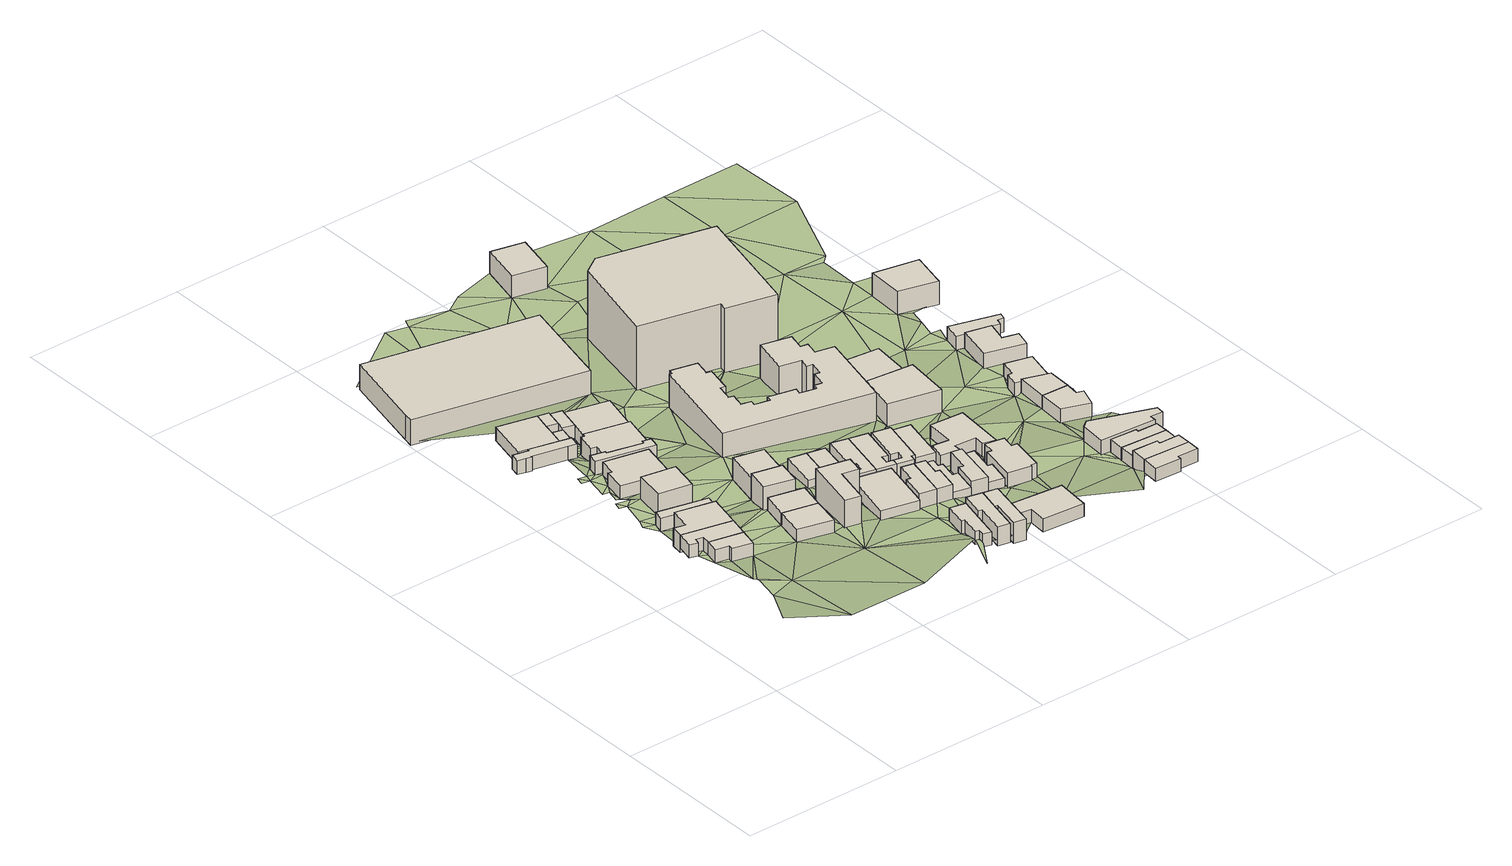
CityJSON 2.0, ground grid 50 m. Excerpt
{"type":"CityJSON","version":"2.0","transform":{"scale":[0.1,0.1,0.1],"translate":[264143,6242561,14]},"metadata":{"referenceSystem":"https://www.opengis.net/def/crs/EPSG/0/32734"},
"CityObjects":{
"building1":{"type":"Building","attributes":{"address":"Victoria Walk Woodstock 7915 Cape Town","building":"house","building:levels":"1","footprint":{"type":"Polygon"},"plus_code":"C7XCX4XQ+X6V","ground_height":21.72,"building_height":4.1,"roof_height":25.82},"geometry":[{"type":"Solid","lod":"1","boundaries":[[[[0,1,2,3]],[[1,4,5,2]],[[4,6,7,5]],[[6,8,9,7]],[[8,10,11,9]],[[10,0,3,11]],[[3,2,5,7,9,11]],[[10,8,6,4,1,0]]]]}]},
"building2":{"type":"Building","attributes":{"address":"14 Victoria Walk Woodstock 7915 Cape Town","building":"house","building:levels":"1","footprint":{"type":"Polygon"},"plus_code":"C7XFX9X8+X9X","ground_height":21.72,"building_height":4.1,"roof_height":25.82},"geometry":[{"type":"Solid","lod":"1","boundaries":[[[[12,13,14,15]],[[13,16,17,14]],[[16,18,19,17]],[[18,20,21,19]],[[20,22,23,21]],[[22,0,3,23]],[[0,10,11,3]],[[10,12,15,11]],[[15,14,17,19,21,23,3,11]],[[10,0,22,20,18,16,13,12]]]]}]},
"building3":{"type":"Building","attributes":{"address":"12 Victoria Walk Woodstock 7915 Cape Town","building":"house","building:levels":"1","footprint":{"type":"Polygon"},"plus_code":"C7XGXHXM+XMR","ground_height":21.72,"building_height":4.1,"roof_height":25.82},"geometry":[{"type":"Solid","lod":"1","boundaries":[[[[24,25,26,15]],[[25,27,28,26]],[[27,29,30,28]],[[29,31,32,30]],[[31,33,14,32]],[[33,24,15,14]],[[15,26,28,30,32,14]],[[33,31,29,27,25,24]]]]}]},
"building4":{"type":"Building","attributes":{"building":"garage","building:levels":"1","footprint":{"type":"Polygon"},"plus_code":"C7XGXJXX+XQV","ground_height":20.21,"building_height":4.1,"roof_height":24.31},"geometry":[{"type":"Solid","lod":"1","boundaries":[[[[34,35,36,37]],[[35,38,39,36]],[[38,40,41,39]],[[40,34,37,41]],[[37,36,39,41]],[[40,38,35,34]]]]}]},
"building5":{"type":"Building","attributes":{"address":"10 Victoria Walk Woodstock 7915 Cape Town","building":"house","building:levels":"2","footprint":{"type":"Polygon"},"plus_code":"C7XJXMXV+X9V","ground_height":20.21,"building_height":6.9,"roof_height":27.11},"geometry":[{"type":"Solid","lod":"1","boundaries":[[[[42,43,44,45]],[[43,46,47,44]],[[46,48,49,47]],[[48,42,45,49]],[[45,44,47,49]],[[48,46,43,42]]]]}]},
"building6":{"type":"Building","attributes":{"address":"Caesar Street 7915 Woodstock, Cape Town","building":"garage","building:levels":"1","footprint":{"type":"Polygon"},"plus_code":"C7X5XCX7+X3V","ground_height":17.16,"building_height":4.1,"roof_height":21.26},"geometry":[{"type":"Solid","lod":"1","boundaries":[[[[50,51,52,53]],[[51,54,55,52]],[[54,56,57,55]],[[56,58,59,57]],[[58,60,61,59]],[[60,62,63,61]],[[62,64,65,63]],[[64,66,67,65]],[[66,68,69,67]],[[68,70,71,69]],[[70,72,73,71]],[[72,50,53,73]],[[53,52,55,57,59,61,63,65,67,69,71,73]],[[72,70,68,66,64,62,60,58,56,54,51,50]]]]}]},
"building7":{"type":"Building","attributes":{"address":"1 Caesar Street Woodstock 7915 Cape Town","building":"house","building:levels":"1","footprint":{"type":"Polygon"},"plus_code":"C7X6XRX5+X8X","ground_height":17.16,"building_height":4.1,"roof_height":21.26},"geometry":[{"type":"Solid","lod":"1","boundaries":[[[[66,64,65,67]],[[64,74,75,65]],[[74,76,77,75]],[[76,78,79,77]],[[78,80,81,79]],[[80,82,83,81]],[[82,66,67,83]],[[67,65,75,77,79,81,83]],[[82,80,78,76,74,64,66]]]]}]},
"building8":{"type":"Building","attributes":{"address":"8 Victoria Walk Woodstock 7915 Cape Town","building":"house","building:levels":"1","footprint":{"type":"Polygon"},"plus_code":"C7XMXWXP+XXV","ground_height":18.68,"building_height":4.1,"roof_height":22.78},"geometry":[{"type":"Solid","lod":"1","boundaries":[[[[84,85,86,87]],[[85,88,89,86]],[[88,90,91,89]],[[90,92,93,91]],[[92,94,95,93]],[[94,84,87,95]],[[87,86,89,91,93,95]],[[94,92,90,88,85,84]]]]}]},
"building9":{"type":"Building","attributes":{"address":"15 Victoria Walk Woodstock Cape Town","building":"house","building:levels":"1","footprint":{"type":"Polygon"},"plus_code":"C8XHXXX9+XFW","ground_height":21.55,"building_height":4.1,"roof_height":25.65},"geometry":[{"type":"Solid","lod":"1","boundaries":[[[[96,97,98,99]],[[97,100,101,98]],[[100,102,103,101]],[[102,96,99,103]],[[99,98,101,103]],[[102,100,97,96]]]]}]},
"building10":{"type":"Building","attributes":{"address":"Caesar Street 7915 Woodstock, Cape Town","building":"garage","building:levels":"1","footprint":{"type":"Polygon"},"plus_code":"C7XGXHXH+XWW","ground_height":17.16,"building_height":4.1,"roof_height":21.26},"geometry":[{"type":"Solid","lod":"1","boundaries":[[[[104,105,65,75]],[[105,106,63,65]],[[106,107,108,63]],[[107,104,75,108]],[[75,65,63,108]],[[107,106,105,104]]]]}]},
"building11":{"type":"Building","attributes":{"address":"Victoria Walk Woodstock 7915 Cape Town","building":"garage","building:levels":"1","footprint":{"type":"Polygon"},"plus_code":"C7XRX4X7+XFW","ground_height":18.68,"building_height":4.1,"roof_height":22.78},"geometry":[{"type":"Solid","lod":"1","boundaries":[[[[109,110,111,112]],[[110,113,114,111]],[[113,115,116,114]],[[115,117,118,116]],[[117,119,120,118]],[[119,121,122,120]],[[121,123,124,122]],[[123,125,126,124]],[[125,127,128,126]],[[127,109,112,128]],[[112,111,114,116,118,120,122,124,126,128]],[[127,125,123,121,119,117,115,113,110,109]]]]}]},
"building12":{"type":"Building","attributes":{"address":"13 Victoria Walk Woodstock Cape Town","building":"house","building:levels":"1","footprint":{"type":"Polygon"},"plus_code":"C8XMXVX8+X7X","ground_height":21.55,"building_height":4.1,"roof_height":25.65},"geometry":[{"type":"Solid","lod":"1","boundaries":[[[[97,96,99,98]],[[96,129,130,99]],[[129,131,132,130]],[[131,97,98,132]],[[98,99,130,132]],[[131,129,96,97]]]]}]},
"building13":{"type":"Building","attributes":{"address":"Caesar Street Woodstock 7915 Cape Town","building":"garage","building:levels":"1","footprint":{"type":"Polygon"},"plus_code":"C7XJXJX8+XCX","ground_height":17.16,"building_height":4.1,"roof_height":21.26},"geometry":[{"type":"Solid","lod":"1","boundaries":[[[[133,134,77,79]],[[134,135,136,77]],[[135,137,138,136]],[[137,139,140,138]],[[139,133,79,140]],[[79,77,136,138,140]],[[139,137,135,134,133]]]]}]},
"building14":{"type":"Building","attributes":{"address":"6 Victoria Walk Woodstock 7915 Cape Town","building":"house","building:levels":"1","footprint":{"type":"Polygon"},"plus_code":"C7XXXCX2+XMW","ground_height":18.68,"building_height":4.1,"roof_height":22.78},"geometry":[{"type":"Solid","lod":"1","boundaries":[[[[141,142,118,120]],[[142,143,116,118]],[[143,144,114,116]],[[144,145,111,114]],[[145,146,112,111]],[[146,147,148,112]],[[147,149,150,148]],[[149,151,152,150]],[[151,153,154,152]],[[153,155,156,154]],[[155,157,158,156]],[[157,141,120,158]],[[120,118,116,114,111,112,148,150,152,154,156,158]],[[157,155,153,151,149,147,146,145,144,143,142,141]]]]}]},
"building15":{"type":"Building","attributes":{"address":"11 Victoria Walk Woodstock Cape Town","building":"house","building:levels":"2","footprint":{"type":"Polygon"},"plus_code":"C8XPXGX4+X4R","ground_height":21.55,"building_height":6.9,"roof_height":28.45},"geometry":[{"type":"Solid","lod":"1","boundaries":[[[[159,160,161,162,163,164]],[[160,165,166,162,161]],[[165,167,168,166]],[[167,159,164,163,168]],[[163,162,166,168]],[[167,165,160,159]]]]}]},
"building16":{"type":"Building","attributes":{"address":"Victoria Walk 7915 Woodstock, Cape Town","building":"garage","building:levels":"1","footprint":{"type":"Polygon"},"plus_code":"C7XQXWX8+XFR","ground_height":17.16,"building_height":4.1,"roof_height":21.26},"geometry":[{"type":"Solid","lod":"1","boundaries":[[[[137,135,136,138]],[[135,169,170,136]],[[169,171,172,170]],[[171,173,174,172]],[[173,175,176,174]],[[175,137,138,176]],[[138,136,170,172,174,176]],[[175,173,171,169,135,137]]]]}]},
"building17":{"type":"Building","attributes":{"address":"9 Victoria Walk Woodstock Cape Town","building":"house","building:levels":"2","footprint":{"type":"Polygon"},"plus_code":"C8XRXHXH+XWV","ground_height":20.07,"building_height":6.9,"roof_height":26.97},"geometry":[{"type":"Solid","lod":"1","boundaries":[[[[160,159,164,161]],[[159,177,178,164]],[[177,179,180,178]],[[179,160,161,180]],[[161,164,178,180]],[[179,177,159,160]]]]}]},
"building18":{"type":"Building","attributes":{"building":"yes","building:levels":"3","footprint":{"type":"Polygon"},"plus_code":"C9X4XGX8+XPW","ground_height":21.55,"building_height":9.7,"roof_height":31.25},"geometry":[{"type":"Solid","lod":"1","boundaries":[[[[181,182,183,184]],[[182,185,186,183]],[[185,187,188,186]],[[187,189,190,188]],[[189,191,192,190]],[[191,181,184,192]],[[184,183,186,188,190,192]],[[191,189,187,185,182,181]]]]}]},
"building19":{"type":"Building","attributes":{"address":"4 Victoria Walk Woodstock 7915 Cape Town","building":"house","building:levels":"1","footprint":{"type":"Polygon"},"plus_code":"C8X4XVXV+XHR","ground_height":17.16,"building_height":4.1,"roof_height":21.26},"geometry":[{"type":"Solid","lod":"1","boundaries":[[[[193,194,172,174]],[[194,195,196,172]],[[195,197,198,196]],[[197,199,200,198]],[[199,193,174,200]],[[174,172,196,198,200]],[[199,197,195,194,193]]]]}]},
"building20":{"type":"Building","attributes":{"address":"156 Victoria Road Woodstock Cape Town","building":"retail","building:levels":"2","footprint":{"type":"Polygon"},"plus_code":"C7XJXWXJ+XCX","ground_height":15.83,"building_height":6.9,"roof_height":22.73},"geometry":[{"type":"Solid","lod":"1","boundaries":[[[[201,202,203,204]],[[202,205,206,203]],[[205,207,208,206]],[[207,209,210,208]],[[209,201,204,210]],[[204,203,206,208,210]],[[209,207,205,202,201]]]]}]},
"building21":{"type":"Building","attributes":{"address":"18 Clarence Street Woodstock Cape Town","building":"house","building:levels":"1","footprint":{"type":"Polygon"},"plus_code":"C9XFX2X9+X9X","ground_height":19.46,"building_height":4.1,"roof_height":23.56},"geometry":[{"type":"Solid","lod":"1","boundaries":[[[[211,212,213,214]],[[212,215,216,213]],[[215,217,218,216]],[[217,219,220,218]],[[219,221,222,220]],[[221,211,214,222]],[[214,213,216,218,220,222]],[[221,219,217,215,212,211]]]]}]},
"building22":{"type":"Building","attributes":{"address":"32 Barton Street Woodstock Cape Town","building":"house","building:levels":"1","footprint":{"type":"Polygon"},"plus_code":"CCX5XVXP+XHV","ground_height":22.44,"building_height":4.1,"roof_height":26.54},"geometry":[{"type":"Solid","lod":"1","boundaries":[[[[223,224,225,226]],[[224,227,228,225]],[[227,229,230,228]],[[229,231,232,230]],[[231,233,234,232]],[[233,235,236,234]],[[235,237,238,236]],[[237,239,240,238]],[[239,223,226,240]],[[226,225,228,230,232,234,236,238,240]],[[239,237,235,233,231,229,227,224,223]]]]}]},
"building23":{"type":"Building","attributes":{"building":"yes","building:levels":"1","footprint":{"type":"Polygon"},"plus_code":"C9XVXHXW+XFV","ground_height":20.78,"building_height":4.1,"roof_height":24.88},"geometry":[{"type":"Solid","lod":"1","boundaries":[[[[241,242,243,244]],[[242,245,246,243]],[[245,247,248,246]],[[247,249,250,248]],[[249,251,252,250]],[[251,241,244,252]],[[244,243,246,248,250,252]],[[251,249,247,245,242,241]]]]}]},
"building24":{"type":"Building","attributes":{"address":"34 Barton Street Woodstock Cape Town","building":"house","building:levels":"1","footprint":{"type":"Polygon"},"plus_code":"CCX9XJXV+XFX","ground_height":24.32,"building_height":4.1,"roof_height":28.42},"geometry":[{"type":"Solid","lod":"1","boundaries":[[[[253,223,254,255]],[[223,239,240,256,254]],[[239,257,258,259,256,240]],[[257,260,261,259,258]],[[260,262,263,261]],[[262,264,265,263]],[[264,253,255,265]],[[255,254,256,259,261,263,265]],[[264,262,260,257,239,223,253]]]]}]},
"building25":{"type":"Building","attributes":{"address":"16 Clarence Street Woodstock Cape Town","building":"house","building:levels":"1","footprint":{"type":"Polygon"},"plus_code":"C9XPX9X9+X3X","ground_height":19.46,"building_height":4.1,"roof_height":23.56},"geometry":[{"type":"Solid","lod":"1","boundaries":[[[[211,221,222,214]],[[221,266,267,222]],[[266,268,269,267]],[[268,270,271,269]],[[270,272,273,271]],[[272,211,214,273]],[[214,222,267,269,271,273]],[[272,270,268,266,221,211]]]]}]},
"building26":{"type":"Building","attributes":{"address":"23 Barton Street Woodstock Cape Town","building":"house","building:levels":"1","footprint":{"type":"Polygon"},"plus_code":"CCX6X7XC+X7X","ground_height":22.44,"building_height":4.1,"roof_height":26.54},"geometry":[{"type":"Solid","lod":"1","boundaries":[[[[274,275,276,277]],[[275,278,279,276]],[[278,241,280,279]],[[241,251,252,281,280]],[[251,282,283,284,281,252]],[[282,274,277,284,283]],[[277,276,279,280,281,284]],[[282,251,241,278,275,274]]]]}]},
"building27":{"type":"Building","attributes":{"address":"36 Barton Street Woodstock Cape Town","building":"house","building:levels":"1","footprint":{"type":"Polygon"},"plus_code":"CCXJX9X2+X9R","ground_height":24.32,"building_height":4.1,"roof_height":28.42},"geometry":[{"type":"Solid","lod":"1","boundaries":[[[[285,286,265,255]],[[286,287,288,265]],[[287,289,290,288]],[[289,291,292,290]],[[291,293,294,292]],[[293,285,255,294]],[[255,265,288,290,292,294]],[[293,291,289,287,286,285]]]]}]},
"building28":{"type":"Building","attributes":{"address":"14 Clarence Street Woodstock Cape Town","building":"house","building:levels":"1","footprint":{"type":"Polygon"},"plus_code":"CCX2XVXV+X3R","ground_height":20.78,"building_height":4.1,"roof_height":24.88},"geometry":[{"type":"Solid","lod":"1","boundaries":[[[[295,296,297,298]],[[296,299,300,297]],[[299,301,302,300]],[[301,303,304,302]],[[303,305,306,304]],[[305,307,308,306]],[[307,309,310,308]],[[309,295,298,310]],[[298,297,300,302,304,306,308,310]],[[309,307,305,303,301,299,296,295]]]]}]},
"building29":{"type":"Building","attributes":{"address":"25 Barton Street Woodstock Cape Town","building":"house","building:levels":"1","footprint":{"type":"Polygon"},"plus_code":"CCXFX3XQ+X6V","ground_height":22.44,"building_height":4.1,"roof_height":26.54},"geometry":[{"type":"Solid","lod":"1","boundaries":[[[[311,312,313,314,315,316]],[[312,317,318,314,313]],[[317,274,277,318]],[[274,282,284,277]],[[282,319,320,284]],[[319,311,316,315,320]],[[315,314,318,277,284,320]],[[319,282,274,317,312,311]]]]}]},
"building30":{"type":"Building","attributes":{"address":"12 Clarence Street Woodstock Cape Town","building":"house","building:levels":"1","footprint":{"type":"Polygon"},"plus_code":"CCX8X5XX+XWV","ground_height":20.78,"building_height":4.1,"roof_height":24.88},"geometry":[{"type":"Solid","lod":"1","boundaries":[[[[295,309,310,298]],[[309,321,322,310]],[[321,323,324,322]],[[323,325,326,324]],[[325,327,328,326]],[[327,329,330,328]],[[329,331,332,330]],[[331,295,298,332]],[[298,310,322,324,326,328,330,332]],[[331,329,327,325,323,321,309,295]]]]}]},
"building31":{"type":"Building","attributes":{"address":"14 Mountain Road Woodstock Cape Town","building":"house","building:levels":"1","footprint":{"type":"Polygon"},"plus_code":"CFX5XWX3+XCW","ground_height":23.78,"building_height":4.1,"roof_height":27.88},"geometry":[{"type":"Solid","lod":"1","boundaries":[[[[333,334,335,336]],[[334,337,338,335]],[[337,339,340,338]],[[339,341,342,340]],[[341,343,344,342]],[[343,333,336,344]],[[336,335,338,340,342,344]],[[343,341,339,337,334,333]]]]}]},
"building32":{"type":"Building","attributes":{"address":"27 Barton Street Woodstock Cape Town","building":"house","building:levels":"1","footprint":{"type":"Polygon"},"plus_code":"CCXPX3XR+X6X","ground_height":19.94,"building_height":4.1,"roof_height":24.04},"geometry":[{"type":"Solid","lod":"1","boundaries":[[[[345,346,347,348]],[[346,349,350,347]],[[349,351,352,350]],[[351,353,354,352]],[[353,355,356,354]],[[355,357,316,356]],[[357,358,359,316]],[[358,360,361,359]],[[360,345,348,361]],[[348,347,350,352,354,356,316,359,361]],[[360,358,357,355,353,351,349,346,345]]]]}]},
"building33":{"type":"Building","attributes":{"address":"10 Clarence Street Woodstock Cape Town","building":"house","building:levels":"1","footprint":{"type":"Polygon"},"plus_code":"CCXJXPXP+X2V","ground_height":20.78,"building_height":4.1,"roof_height":24.88},"geometry":[{"type":"Solid","lod":"1","boundaries":[[[[362,363,364,365,366,367]],[[363,368,369,365,364]],[[368,370,371,369]],[[370,372,373,371]],[[372,374,324,373]],[[374,375,322,324]],[[375,376,377,322]],[[376,378,379,377]],[[378,380,381,379]],[[380,362,367,366,381]],[[366,365,369,371,373,324,322,377,379,381]],[[380,378,376,375,374,372,370,368,363,362]]]]}]},
"building34":{"type":"Building","attributes":{"address":"29 Barton Street Woodstock Cape Town","building":"house","building:levels":"1","footprint":{"type":"Polygon"},"plus_code":"CCXXX6X8+X7V","ground_height":21.69,"building_height":4.1,"roof_height":25.79},"geometry":[{"type":"Solid","lod":"1","boundaries":[[[[382,383,384,385,386,387]],[[383,388,389,385,384]],[[388,345,390,389]],[[345,360,361,391,390]],[[360,392,393,394,391,361]],[[392,382,387,386,394,393]],[[386,385,389,390,391,394]],[[392,360,345,388,383,382]]]]}]},
"building35":{"type":"Building","attributes":{"address":"7 Victoria Walk Woodstock 7915 Cape Town","building":"apartments","building:levels":"3","building:flats":"30","footprint":{"type":"Polygon"},"plus_code":"CFX4X3X2+XHW","ground_height":17.46,"building_height":9.7,"roof_height":27.16},"geometry":[{"type":"Solid","lod":"1","boundaries":[[[[395,396,397,398]],[[396,399,400,397]],[[399,401,402,400]],[[401,403,404,402]],[[403,405,406,404]],[[405,407,408,406]],[[407,409,410,408]],[[409,411,412,410]],[[411,413,414,412]],[[413,415,416,414]],[[415,417,418,416]],[[417,419,420,418]],[[419,421,422,420]],[[421,423,424,422]],[[423,425,426,424]],[[425,427,428,426]],[[427,429,430,428]],[[429,431,432,430]],[[431,433,434,432]],[[433,435,436,434]],[[435,437,438,436]],[[437,439,440,438]],[[439,441,442,440]],[[441,443,444,442]],[[443,445,446,444]],[[445,447,448,446]],[[447,449,450,448]],[[449,451,452,450]],[[451,453,454,452]],[[453,455,456,454]],[[455,457,458,456]],[[457,459,460,458]],[[459,461,462,460]],[[461,395,398,462]],[[398,397,400,402,404,406,408,410,412,414,416,418,420,422,424,426,428,430,432,434,436,438,440,442,444,446,448,450,452,454,456,458,460,462]],[[461,459,457,455,453,451,449,447,445,443,441,439,437,435,433,431,429,427,425,423,421,419,417,415,413,411,409,407,405,403,401,399,396,395]]]]}]},
"building36":{"type":"Building","attributes":{"address":"31 Barton Street Woodstock Cape Town","building":"house","building:levels":"1","footprint":{"type":"Polygon"},"plus_code":"CFX6XVXV+X9X","ground_height":19.94,"building_height":4.1,"roof_height":24.04},"geometry":[{"type":"Solid","lod":"1","boundaries":[[[[382,392,393,387]],[[392,463,464,393]],[[463,465,466,464]],[[465,467,468,466]],[[467,469,470,468]],[[469,382,387,470]],[[387,393,464,466,468,470]],[[469,467,465,463,392,382]]]]}]},
"building37":{"type":"Building","attributes":{"address":"8 Clarence Street Woodstock Cape Town","building":"house","building:levels":"1","footprint":{"type":"Polygon"},"plus_code":"CCXWX3XC+X8V","ground_height":19.94,"building_height":4.1,"roof_height":24.04},"geometry":[{"type":"Solid","lod":"1","boundaries":[[[[362,380,471,367]],[[380,472,473,471]],[[472,474,475,473]],[[474,362,367,475]],[[367,471,473,475]],[[474,472,380,362]]]]}]},
"building38":{"type":"Building","attributes":{"address":"12 Mountain Road Woodstock Cape Town","building":"house","building:levels":"1","footprint":{"type":"Polygon"},"plus_code":"CFXHXCX7+X5X","ground_height":21.69,"building_height":4.1,"roof_height":25.79},"geometry":[{"type":"Solid","lod":"1","boundaries":[[[[476,477,478,479]],[[477,480,481,478]],[[480,482,483,481]],[[482,484,485,483]],[[484,486,487,485]],[[486,488,489,487]],[[488,490,491,489]],[[490,492,493,491]],[[492,494,495,493]],[[494,476,479,495]],[[479,478,481,483,485,487,489,491,493,495]],[[494,492,490,488,486,484,482,480,477,476]]]]}]},
"building39":{"type":"Building","attributes":{"address":"6 Clarence Street Woodstock Cape Town","building":"house","building:levels":"1","footprint":{"type":"Polygon"},"plus_code":"CFXHX2X4+X9R","ground_height":19.94,"building_height":4.1,"roof_height":24.04},"geometry":[{"type":"Solid","lod":"1","boundaries":[[[[496,497,498,499]],[[497,500,501,498]],[[500,502,503,501]],[[502,504,505,503]],[[504,506,507,505]],[[506,508,509,507]],[[508,510,511,509]],[[510,512,513,511]],[[512,514,515,513]],[[514,496,499,515]],[[499,498,501,503,505,507,509,511,513,515]],[[514,512,510,508,506,504,502,500,497,496]]]]}]},
"building40":{"type":"Building","attributes":{"address":"De Waal House 172 Victoria Walk Woodstock 7915 Cape Town","building":"commercial","building:levels":"7","footprint":{"type":"Polygon"},"plus_code":"CCXCX8XJ+XXX","ground_height":15.61,"building_height":20.9,"roof_height":36.51},"geometry":[{"type":"Solid","lod":"1","boundaries":[[[[516,517,518,519]],[[517,520,521,518]],[[520,522,523,521]],[[522,524,525,523]],[[524,526,527,525]],[[526,528,529,527]],[[528,516,519,529]],[[519,518,521,523,525,527,529]],[[528,526,524,522,520,517,516]]]]}]},
"building41":{"type":"Building","attributes":{"address":"113 Victoria Road Woodstock Cape Town","building":"retail","building:levels":"2","footprint":{"type":"Polygon"},"plus_code":"C9XRX2XQ+XVX","ground_height":14.38,"building_height":6.9,"roof_height":21.28},"geometry":[{"type":"Solid","lod":"1","boundaries":[[[[530,531,532,533]],[[531,534,535,532]],[[534,536,537,535]],[[536,530,533,537]],[[533,532,535,537]],[[536,534,531,530]]]]}]},
"building42":{"type":"Building","attributes":{"building":"office","building:levels":"2","footprint":{"type":"Polygon"},"plus_code":"CFXHXQXM+X8R","ground_height":18.64,"building_height":6.9,"roof_height":25.54},"geometry":[{"type":"Solid","lod":"1","boundaries":[[[[538,539,540,541,542,543]],[[539,544,545,541,540]],[[544,546,547,545]],[[546,548,549,547]],[[548,538,543,542,549]],[[542,541,545,547,549]],[[548,546,544,539,538]]]]}]},
"building43":{"type":"Building","attributes":{"building":"retail","building:levels":"1","footprint":{"type":"Polygon"},"plus_code":"CFXPXPXM+X5W","ground_height":17.46,"building_height":4.1,"roof_height":21.56},"geometry":[{"type":"Solid","lod":"1","boundaries":[[[[550,551,543,540]],[[551,552,553,543]],[[552,554,555,553]],[[554,550,540,555]],[[540,543,553,555]],[[554,552,551,550]]]]}]},
"building44":{"type":"Building","attributes":{"address":"33 Mountain Road Woodstock Cape Town","building":"house","building:levels":"1","footprint":{"type":"Polygon"},"plus_code":"CHX6X5X8+X2V","ground_height":22.69,"building_height":4.1,"roof_height":26.79},"geometry":[{"type":"Solid","lod":"1","boundaries":[[[[556,557,558,559]],[[557,560,561,558]],[[560,562,563,561]],[[562,564,565,563]],[[564,566,567,565]],[[566,556,559,567]],[[559,558,561,563,565,567]],[[566,564,562,560,557,556]]]]}]},
"building45":{"type":"Building","attributes":{"address":"31 Mountain Road Woodstock Cape Town","building":"house","building:levels":"1","footprint":{"type":"Polygon"},"plus_code":"CHX6X9XC+XVV","ground_height":22.69,"building_height":4.1,"roof_height":26.79},"geometry":[{"type":"Solid","lod":"1","boundaries":[[[[568,569,559,558]],[[569,570,571,559]],[[570,572,573,571]],[[572,574,575,576,573]],[[574,577,578,579,576,575]],[[577,568,558,579,578]],[[558,559,571,573,576,579]],[[577,574,572,570,569,568]]]]}]},
"building46":{"type":"Building","attributes":{"address":"29 Mountain Road Woodstock Cape Town","building":"house","building:levels":"1","footprint":{"type":"Polygon"},"plus_code":"CHX6XRXF+XJV","ground_height":21.05,"building_height":4.1,"roof_height":25.15},"geometry":[{"type":"Solid","lod":"1","boundaries":[[[[580,581,575,578]],[[581,582,583,575]],[[582,584,585,583]],[[584,586,587,585]],[[586,588,589,587]],[[588,580,578,589]],[[578,575,583,585,587,589]],[[588,586,584,582,581,580]]]]}]},
"building47":{"type":"Building","attributes":{"address":"27 Mountain Road Woodstock Cape Town","building":"house","building:levels":"1","footprint":{"type":"Polygon"},"plus_code":"CHX7X3X4+X2X","ground_height":21.05,"building_height":4.1,"roof_height":25.15},"geometry":[{"type":"Solid","lod":"1","boundaries":[[[[588,586,587,589]],[[586,590,591,587]],[[590,592,593,591]],[[592,594,595,593]],[[594,596,597,595]],[[596,588,589,597]],[[589,587,591,593,595,597]],[[596,594,592,590,586,588]]]]}]},
"building48":{"type":"Building","attributes":{"address":"25 Mountain Road Woodstock Cape Town","building":"retail","building:levels":"1","footprint":{"type":"Polygon"},"plus_code":"CHX4XPXR+XHX","ground_height":21.46,"building_height":4.1,"roof_height":25.56},"geometry":[{"type":"Solid","lod":"1","boundaries":[[[[598,599,600,601]],[[599,602,603,600]],[[602,604,605,603]],[[604,606,607,605]],[[606,608,609,607]],[[608,610,611,609]],[[610,598,601,611]],[[601,600,603,605,607,609,611]],[[610,608,606,604,602,599,598]]]]}]},
"building49":{"type":"Building","attributes":{"building":"house","building:levels":"1","footprint":{"type":"Polygon"},"plus_code":"CHX5X6X7+XCR","ground_height":19.66,"building_height":4.1,"roof_height":23.76},"geometry":[{"type":"Solid","lod":"1","boundaries":[[[[612,613,614,615,616]],[[613,617,618,614]],[[617,619,620,618]],[[619,621,622,620]],[[621,623,624,625,622]],[[623,612,616,615,625,624]],[[615,614,618,620,622,625]],[[623,621,619,617,613,612]]]]}]},
"building50":{"type":"Building","attributes":{"address":"15 Mountain Road Woodstock Cape Town","building":"house","building:levels":"1","footprint":{"type":"Polygon"},"plus_code":"CHX5X4XP+XGV","ground_height":19.66,"building_height":4.1,"roof_height":23.76},"geometry":[{"type":"Solid","lod":"1","boundaries":[[[[617,626,627,618]],[[626,628,629,627]],[[628,619,620,629]],[[619,617,618,620]],[[618,627,629,620]],[[619,628,626,617]]]]}]},
"building51":{"type":"Building","attributes":{"address":"13 Mountain Road Woodstock Cape Town","building":"house","building:levels":"1","footprint":{"type":"Polygon"},"plus_code":"CHX5XQXM+XJW","ground_height":18.37,"building_height":4.1,"roof_height":22.47},"geometry":[{"type":"Solid","lod":"1","boundaries":[[[[630,631,632,633]],[[631,634,635,632]],[[634,636,637,635]],[[636,638,639,637]],[[638,640,641,639]],[[640,630,633,641]],[[633,632,635,637,639,641]],[[640,638,636,634,631,630]]]]}]},
"building52":{"type":"Building","attributes":{"address":"11 Carey Street Woodstock Cape Town","building":"house","building:levels":"1","footprint":{"type":"Polygon"},"plus_code":"CHX8X9X5+X2V","ground_height":18.37,"building_height":4.1,"roof_height":22.47},"geometry":[{"type":"Solid","lod":"1","boundaries":[[[[642,643,644,645]],[[643,646,647,644]],[[646,648,649,647]],[[648,650,651,649]],[[650,652,653,651]],[[652,642,645,653]],[[645,644,647,649,651,653]],[[652,650,648,646,643,642]]]]}]},
"building53":{"type":"Building","attributes":{"address":"9 Mountain Road Woodstock Cape Town","building":"house","building:levels":"1","footprint":{"type":"Polygon"},"plus_code":"CHX8X4XX+XWR","ground_height":17.47,"building_height":4.1,"roof_height":21.57},"geometry":[{"type":"Solid","lod":"1","boundaries":[[[[654,655,656,657]],[[655,658,659,656]],[[658,660,661,659]],[[660,662,663,661]],[[662,664,665,663]],[[664,666,667,665]],[[666,668,669,667]],[[668,654,657,669]],[[657,656,659,661,663,665,667,669]],[[668,666,664,662,660,658,655,654]]]]}]},
"building54":{"type":"Building","attributes":{"address":"3 Mountain Road Woodstock 7915 Cape Town","building":"apartments","building:levels":"2","footprint":{"type":"Polygon"},"plus_code":"CHX9XWXM+XGV","ground_height":16.82,"building_height":6.9,"roof_height":23.72},"geometry":[{"type":"Solid","lod":"1","boundaries":[[[[670,671,672,673]],[[671,674,675,672]],[[674,676,677,675]],[[676,678,679,677]],[[678,670,673,679]],[[673,672,675,677,679]],[[678,676,674,671,670]]]]}]},
"terrain1":{"type":"TINRelief","geometry":[{"type":"CompositeSurface","lod":"1","boundaries":[[[680,681,682]],[[683,681,680]],[[683,684,681]],[[685,684,683]],[[1,686,6]],[[1,0,18]],[[685,8,686]],[[18,22,20]],[[18,0,22]],[[6,4,1]],[[685,683,8]],[[8,6,686]],[[683,680,687]],[[688,689,27]],[[688,27,38]],[[38,35,690]],[[690,35,691]],[[35,43,691]],[[100,8,683]],[[691,43,692]],[[693,694,692]],[[27,40,38]],[[692,695,693]],[[8,100,10]],[[43,42,692]],[[34,43,35]],[[42,695,692]],[[696,697,90]],[[696,90,698]],[[695,42,697]],[[683,687,699]],[[683,699,100]],[[27,25,40]],[[88,700,698]],[[10,97,12]],[[90,88,698]],[[701,702,703]],[[703,700,88]],[[703,704,701]],[[34,46,43]],[[100,97,10]],[[704,703,705]],[[84,703,88]],[[706,90,697]],[[706,697,42]],[[84,88,85]],[[84,705,703]],[[12,707,25]],[[704,705,708]],[[12,97,131]],[[709,704,708]],[[25,707,40]],[[42,48,706]],[[12,131,707]],[[34,40,160]],[[709,708,710]],[[710,708,711]],[[699,102,100]],[[84,94,705]],[[710,712,709]],[[710,711,713]],[[179,46,34]],[[707,160,40]],[[153,712,710]],[[48,46,179]],[[714,712,153]],[[102,699,715]],[[153,149,714]],[[716,699,687]],[[104,717,134]],[[106,714,107]],[[153,151,149]],[[717,104,169]],[[104,107,169]],[[706,48,179]],[[160,179,34]],[[714,149,718]],[[94,125,705]],[[714,718,107]],[[719,715,699]],[[134,717,135]],[[707,131,720]],[[96,102,715]],[[135,717,169]],[[169,107,171]],[[718,171,107]],[[125,94,706]],[[133,721,722]],[[719,699,723]],[[129,720,131]],[[724,718,149]],[[725,96,715]],[[139,137,175]],[[125,706,726]],[[726,706,179]],[[129,96,725]],[[699,727,723]],[[716,227,699]],[[197,718,724]],[[724,109,127]],[[728,720,129]],[[728,159,720]],[[699,227,727]],[[728,129,725]],[[125,729,127]],[[187,719,723]],[[730,731,732]],[[719,187,733]],[[716,734,735]],[[721,133,139]],[[175,173,199]],[[729,724,127]],[[725,736,728]],[[179,177,726]],[[729,125,726]],[[737,736,725]],[[721,139,175]],[[724,729,197]],[[159,728,738]],[[739,728,736]],[[716,735,740]],[[738,177,159]],[[737,725,189]],[[723,245,187]],[[735,741,742]],[[229,227,716]],[[727,743,723]],[[744,732,201]],[[189,187,245]],[[257,742,741]],[[199,721,175]],[[727,227,224]],[[189,745,737]],[[199,197,746]],[[245,745,189]],[[239,742,257]],[[745,245,747]],[[729,748,197]],[[727,224,223]],[[729,726,748]],[[749,726,177]],[[750,751,745]],[[752,745,747]],[[743,727,753]],[[730,732,754]],[[264,755,756]],[[745,752,750]],[[743,753,757]],[[758,747,245]],[[738,749,177]],[[727,223,753]],[[746,197,748]],[[746,721,199]],[[759,750,752]],[[264,756,760]],[[752,761,759]],[[752,762,761]],[[758,763,747]],[[245,242,758]],[[738,211,749]],[[296,750,759]],[[764,753,223]],[[765,339,337]],[[241,278,275]],[[341,339,765]],[[732,766,754]],[[242,763,758]],[[223,253,764]],[[272,750,296]],[[241,275,242]],[[767,721,746]],[[765,337,293]],[[749,211,272]],[[242,768,763]],[[746,748,769]],[[242,275,768]],[[769,767,746]],[[253,770,764]],[[749,272,296]],[[274,768,275]],[[771,772,773]],[[766,732,744]],[[770,253,293]],[[773,774,775]],[[748,776,769]],[[777,778,779]],[[777,780,778]],[[296,295,749]],[[781,754,782]],[[783,774,773]],[[784,785,772]],[[786,768,274]],[[778,780,787]],[[317,312,311]],[[787,780,788]],[[726,749,789]],[[786,274,317]],[[790,772,785]],[[334,293,337]],[[773,772,791]],[[770,293,792]],[[793,787,788]],[[355,317,311]],[[773,791,783]],[[754,766,782]],[[749,295,331]],[[778,787,794]],[[355,786,317]],[[721,767,795]],[[791,772,790]],[[796,786,797]],[[355,797,786]],[[791,798,783]],[[799,792,293]],[[778,794,331]],[[349,800,801]],[[802,767,769]],[[797,355,353]],[[459,798,461]],[[721,795,744]],[[801,803,349]],[[353,351,349]],[[799,293,334]],[[769,461,802]],[[353,804,797]],[[805,791,790]],[[349,506,353]],[[349,803,383]],[[792,799,806]],[[349,383,506]],[[804,353,506]],[[331,789,749]],[[799,807,806]],[[808,798,791]],[[804,506,504]],[[461,798,809]],[[810,806,807]],[[506,383,508]],[[811,331,794]],[[782,766,531]],[[531,766,744]],[[805,808,791]],[[805,812,813]],[[807,799,814]],[[799,334,814]],[[802,815,767]],[[508,383,382]],[[813,812,816]],[[807,494,810]],[[474,804,504]],[[811,794,362]],[[810,494,817]],[[461,809,802]],[[531,818,782]],[[508,382,469]],[[817,494,469]],[[805,813,819]],[[814,334,820]],[[744,795,520]],[[798,808,415]],[[808,805,819]],[[811,789,331]],[[500,504,502]],[[798,415,809]],[[504,500,474]],[[490,469,494]],[[362,474,811]],[[490,494,821]],[[819,813,822]],[[820,823,814]],[[512,510,508]],[[469,512,508]],[[469,490,514]],[[815,802,809]],[[469,514,512]],[[808,819,824]],[[744,825,531]],[[520,825,744]],[[824,826,808]],[[334,827,820]],[[514,490,496]],[[819,828,829]],[[829,824,819]],[[818,531,530]],[[496,490,488]],[[789,811,830]],[[831,488,832]],[[833,474,500]],[[811,474,833]],[[834,577,334]],[[831,820,827]],[[835,809,415]],[[827,334,577]],[[789,830,836]],[[531,825,837]],[[497,833,500]],[[838,488,831]],[[488,838,496]],[[836,830,839]],[[415,840,835]],[[841,842,840]],[[842,843,836]],[[496,838,497]],[[840,842,844]],[[844,836,839]],[[827,845,831]],[[846,577,834]],[[844,842,836]],[[844,835,840]],[[847,825,520]],[[838,831,845]],[[848,827,577]],[[827,848,849]],[[827,849,845]],[[536,837,850]],[[825,847,837]],[[851,849,848]],[[552,835,844]],[[636,833,497]],[[852,538,833]],[[497,838,636]],[[851,594,849]],[[835,853,854]],[[855,838,845]],[[847,520,854]],[[845,856,855]],[[852,833,636]],[[857,850,837]],[[853,835,858]],[[855,859,838]],[[860,861,862]],[[861,584,582]],[[594,599,849]],[[636,838,859]],[[538,863,552]],[[855,856,623]],[[835,552,858]],[[837,847,857]],[[594,592,590]],[[852,655,538]],[[864,636,859]],[[634,852,636]],[[623,856,865]],[[538,655,863]],[[865,856,606]],[[634,630,852]],[[854,853,866]],[[636,864,867]],[[863,858,552]],[[852,630,868]],[[634,631,630]],[[617,613,612]],[[655,852,868]],[[853,858,866]],[[867,864,626]],[[617,612,869]],[[617,869,626]],[[870,847,854]],[[655,654,863]],[[871,868,630]],[[868,652,655]],[[863,654,872]],[[863,676,858]],[[873,874,867]],[[863,872,875]],[[847,870,857]],[[871,630,874]],[[875,676,863]],[[876,655,652]],[[866,870,854]],[[877,872,654]],[[876,652,650]],[[858,676,674]],[[878,866,858]],[[876,650,879]],[[676,875,880]],[[674,878,858]],[[857,870,881]],[[676,880,882]],[[878,883,866]],[[870,866,884]],[[883,884,866]],[[878,674,885]],[[870,884,886]],[[870,886,881]],[[881,886,887]]]}]}
},
"vertices":[
[205,535,77],[195,493,77],[195,493,118],[205,535,118],[236,484,77],[236,484,118],[233,470,77],[233,470,118],[295,456,77],[295,456,118],[308,512,77],[308,512,118],
[323,573,77],[170,608,77],[170,608,118],[323,573,118],[157,554,77],[157,554,118],[183,548,77],[183,548,118],[187,565,77],[187,565,118],[209,560,77],[209,560,118],
[323,573,62],[346,675,62],[346,675,118],[227,703,62],[227,703,118],[212,637,62],[212,637,118],[177,645,62],[177,645,118],[170,608,62],
[357,717,62],[204,752,62],[204,752,103],[357,717,103],[196,720,62],[196,720,103],[349,685,62],[349,685,103],
[254,876,62],[237,782,62],[237,782,131],[254,876,131],[338,763,62],[338,763,131],[358,857,62],[358,857,131],
[133,1205,30],[150,1201,30],[150,1201,73],[133,1205,73],[151,1205,30],[151,1205,73],[255,1181,30],[255,1181,73],[282,1174,30],[282,1174,73],[290,1208,30],[290,1208,73],[286,1208,30],[286,1208,73],[255,1216,30],[255,1216,73],[165,1238,30],[165,1238,73],[164,1231,30],[164,1231,73],[115,1242,30],[115,1242,73],[108,1211,30],[108,1211,73],
[266,1260,30],[266,1260,73],[273,1293,30],[273,1293,73],[287,1347,30],[287,1347,73],[169,1375,30],[169,1375,73],[138,1244,30],[138,1244,73],
[265,1047,47],[254,994,47],[254,994,88],[265,1047,88],[241,997,47],[241,997,88],[226,927,47],[226,927,88],[371,895,47],[371,895,88],[398,1018,47],[398,1018,88],
[552,499,76],[446,523,76],[446,523,116],[552,499,116],[427,435,76],[427,435,116],[533,409,76],[533,409,116],
[266,1260,32],[255,1216,32],[286,1208,32],[297,1252,32],[297,1252,73],
[422,1056,46],[409,1059,46],[409,1059,88],[422,1056,88],[407,1050,46],[407,1050,88],[301,1075,46],[301,1075,88],[302,1081,46],[302,1081,88],[292,1084,46],[292,1084,88],[258,1092,46],[258,1092,88],[251,1061,46],[251,1061,88],[427,1020,46],[427,1020,88],[435,1053,46],[435,1053,88],
[571,579,76],[571,579,116],[465,604,76],[465,604,116],
[287,1347,32],[273,1293,32],[307,1284,32],[307,1284,73],[319,1334,32],[319,1334,73],[320,1339,32],[320,1339,73],
[292,1084,32],[302,1081,32],[301,1075,32],[407,1050,32],[409,1059,32],[422,1056,32],[446,1153,32],[446,1153,88],[311,1185,32],[311,1185,88],[308,1174,32],[308,1174,88],[297,1177,32],[297,1177,88],[282,1117,32],[282,1117,88],[299,1113,32],[299,1113,88],
[568,667,61],[478,688,61],[478,688,130],[478,688,144],[568,667,144],[568,667,130],[461,617,61],[461,617,144],[552,595,61],[552,595,144],
[301,1259,32],[301,1259,73],[336,1251,32],[336,1251,73],[352,1316,32],[352,1316,73],[355,1325,32],[355,1325,73],
[593,774,61],[593,774,130],[503,795,61],[503,795,130],
[559,398,68],[607,387,68],[607,387,172],[559,398,172],[634,502,68],[634,502,172],[685,490,68],[685,490,172],[697,543,68],[697,543,172],[598,566,68],[598,566,172],
[352,1316,29],[336,1251,29],[323,1201,29],[323,1201,73],[454,1169,29],[454,1169,73],[483,1284,29],[483,1284,73],
[69,1821,7],[9,1557,7],[9,1557,87],[69,1821,87],[2,1527,7],[2,1527,87],[522,1410,7],[522,1410,87],[589,1705,7],[589,1705,87],
[700,729,55],[646,741,55],[646,741,96],[700,729,96],[620,624,55],[620,624,96],[641,620,55],[641,620,96],[634,587,55],[634,587,96],[667,580,55],[667,580,96],
[844,240,84],[796,251,84],[796,251,125],[844,240,125],[780,182,84],[780,182,125],[791,179,84],[791,179,125],[776,118,84],[776,118,125],[788,115,84],[788,115,125],[784,96,84],[784,96,125],[809,90,84],[809,90,125],[827,168,84],[827,168,125],
[795,429,68],[815,515,68],[815,515,109],[795,429,109],[703,541,68],[703,541,109],[663,373,68],[663,373,109],[775,347,68],[775,347,109],[777,353,68],[777,353,109],
[892,229,84],[844,240,144],[892,229,144],[827,168,144],[839,165,84],[839,165,125],[839,165,144],[818,75,84],[818,75,144],[854,67,84],[854,67,144],[875,158,84],[875,158,144],
[702,572,55],[702,572,96],[709,604,55],[709,604,96],[729,599,55],[729,599,96],[755,717,55],[755,717,96],
[859,476,68],[822,484,68],[822,484,125],[859,476,125],[809,426,68],[809,426,125],[795,429,125],[777,353,125],[829,342,68],[829,342,109],[829,342,125],
[892,229,77],[875,158,77],[885,156,77],[885,156,144],[865,65,77],[865,65,144],[901,57,77],[901,57,144],[936,220,77],[936,220,144],
[818,699,55],[766,712,55],[766,712,109],[818,699,109],[740,597,55],[740,597,109],[758,592,55],[758,592,109],[752,563,55],[752,563,109],[735,568,55],[735,568,109],[730,547,55],[730,547,109],[780,535,55],[780,535,109],
[893,408,68],[880,411,68],[880,411,100],[880,411,125],[893,408,125],[893,408,100],[893,468,68],[893,468,125],[875,333,68],[875,333,125],
[839,521,55],[839,521,109],[844,543,55],[844,543,109],[824,547,55],[824,547,109],[830,573,55],[830,573,109],[848,569,55],[848,569,109],[875,685,55],[875,685,109],
[1071,24,98],[1082,130,98],[1082,130,139],[1071,24,139],[923,147,98],[923,147,139],[912,94,98],[912,94,139],[944,90,98],[944,90,139],[941,35,98],[941,35,139],
[946,397,59],[929,400,59],[929,400,100],[946,397,100],[942,455,59],[942,455,100],[928,458,59],[928,458,100],[934,485,59],[934,485,100],[912,490,59],[912,490,100],[893,408,59],[875,333,59],[875,333,100],[928,320,59],[928,320,100],
[939,669,46],[883,682,46],[883,682,100],[883,682,109],[939,669,109],[939,669,100],[856,567,46],[856,567,109],[877,563,46],[877,563,109],[871,537,46],[871,537,109],[844,543,46],[839,521,46],[889,509,46],[889,509,109],[893,528,46],[893,528,109],[904,525,46],[904,525,109],
[1010,459,59],[977,466,59],[977,466,100],[977,466,118],[1010,459,118],[1010,459,100],[961,392,59],[961,392,118],[946,397,118],[928,320,118],[978,310,59],[978,310,100],[978,310,118],
[640,1225,28],[636,1210,28],[636,1210,132],[640,1225,132],[627,1212,28],[627,1212,132],[553,901,28],[553,901,132],[994,797,28],[994,797,132],[1051,1039,28],[1051,1039,132],[994,1052,28],[994,1052,132],[1003,1092,28],[1003,1092,132],[981,1097,28],[981,1097,132],[993,1148,28],[993,1148,132],[903,1170,28],[903,1170,132],[876,1056,28],[876,1056,132],[940,1041,28],[940,1041,132],[933,1011,28],[933,1011,132],[950,1007,28],[950,1007,132],[940,966,28],[940,966,132],[924,970,28],[924,970,132],[913,923,28],[913,923,132],[890,928,28],[890,928,132],[886,912,28],[886,912,132],[836,924,28],[836,924,132],[841,944,28],[841,944,132],[758,963,28],[758,963,132],[754,946,28],[754,946,132],[708,957,28],[708,957,132],[712,973,28],[712,973,132],[682,980,28],[682,980,132],[692,1023,28],[692,1023,132],[678,1027,28],[678,1027,132],[689,1075,28],[689,1075,132],[704,1071,28],[704,1071,132],[723,1152,28],[723,1152,132],[708,1156,28],[708,1156,132],[720,1206,28],[720,1206,132],
[1025,299,59],[1025,299,100],[1042,372,59],[1042,372,100],[1029,375,59],[1029,375,100],[1047,453,59],[1047,453,100],
[904,525,100],[963,510,46],[963,510,100],[997,657,46],[997,657,100],
[1030,292,59],[1101,278,59],[1101,278,118],[1030,292,118],[1102,283,59],[1102,283,118],[1119,280,59],[1119,280,118],[1139,386,59],[1139,386,118],[1122,389,59],[1122,389,118],[1130,428,59],[1130,428,118],[1072,439,59],[1072,439,118],[1065,402,59],[1065,402,118],[1051,405,59],[1051,405,118],
[1125,456,59],[1140,615,59],[1140,615,100],[1125,456,100],[1037,623,59],[1037,623,100],[1027,535,59],[1027,535,100],[977,542,59],[977,542,100],[964,491,59],[964,491,100],[1021,480,59],[1021,480,100],[1022,503,59],[1022,503,100],[1088,497,59],[1088,497,100],[1085,465,59],[1085,465,100],
[1004,1219,10],[1089,1577,10],[1089,1577,225],[1004,1219,225],[741,1660,10],[741,1660,225],[687,1625,10],[687,1625,225],[618,1335,10],[618,1335,225],[858,1279,10],[858,1279,225],[853,1255,10],[853,1255,225],
[695,2042,4],[664,1913,4],[664,1913,73],[695,2042,73],[766,1889,4],[766,1889,73],[796,2019,4],[796,2019,73],
[1171,861,43],[1045,875,43],[1045,875,76],[1045,875,115],[1171,861,115],[1171,861,76],[1026,878,43],[1026,878,115],[999,756,43],[999,756,115],[1154,719,43],[1154,719,115],
[1045,875,32],[1171,861,32],[1189,1025,32],[1189,1025,76],[1064,1039,32],[1064,1039,76],
[1485,94,87],[1340,102,87],[1340,102,128],[1485,94,128],[1337,49,87],[1337,49,128],[1418,45,87],[1418,45,128],[1418,56,87],[1418,56,128],[1483,52,87],[1483,52,128],
[1340,102,75],[1485,94,75],[1486,136,75],[1486,136,128],[1423,138,75],[1423,138,128],[1424,150,75],[1424,150,111],[1424,150,128],[1344,154,75],[1344,154,111],[1344,154,128],
[1344,154,70],[1424,150,70],[1424,158,70],[1424,158,111],[1490,155,70],[1490,155,111],[1492,196,70],[1492,196,111],[1347,205,70],[1347,205,111],
[1493,236,70],[1493,236,111],[1432,238,70],[1432,238,111],[1432,248,70],[1432,248,111],[1350,254,70],[1350,254,111],
[1323,260,70],[1496,247,70],[1496,247,116],[1323,260,116],[1497,266,70],[1497,266,116],[1536,264,70],[1536,264,116],[1538,288,70],[1538,288,116],[1352,357,70],[1352,357,116],[1329,340,70],[1329,340,116],
[1457,496,55],[1436,503,55],[1436,503,98],[1457,496,98],[1457,496,96],[1441,544,55],[1441,544,98],[1357,548,55],[1357,548,98],[1352,467,55],[1352,467,98],[1436,437,55],[1436,437,96],[1436,437,98],
[1445,618,55],[1445,618,98],[1365,645,55],[1365,645,98],
[1390,748,43],[1378,698,43],[1378,698,85],[1390,748,85],[1363,699,43],[1363,699,85],[1352,656,43],[1352,656,85],[1446,627,43],[1446,627,85],[1470,727,43],[1470,727,85],
[1379,818,35],[1499,785,35],[1499,785,85],[1379,818,85],[1513,835,35],[1513,835,85],[1465,848,35],[1465,848,85],[1482,911,35],[1482,911,85],[1405,929,35],[1405,929,85],
[1397,992,32],[1385,940,32],[1385,940,76],[1397,992,76],[1454,922,32],[1454,922,76],[1456,928,32],[1456,928,76],[1513,913,32],[1513,913,76],[1519,931,32],[1519,931,76],[1538,928,32],[1538,928,76],[1545,949,32],[1545,949,76],
[1504,1173,24],[1525,1265,24],[1525,1265,97],[1504,1173,97],[1387,1293,24],[1387,1293,97],[1381,1182,24],[1381,1182,97],[1499,1150,24],[1499,1150,97],
[283,30,110],[200,255,92],[133,133,110],[283,280,92],[218,336,92],[216,345,92],[209,352,92],[532,30,108],[177,645,77],[212,637,77],[171,765,62],[184,793,62],[204,870,62],[187,898,62],[181,876,62],[229,888,62],[216,930,47],[236,916,47],[225,969,47],[532,280,91],[204,973,47],[201,1074,47],[196,1050,47],[220,1045,47],[228,1068,47],[251,1061,47],[371,895,62],[461,617,76],[258,1092,47],[255,1181,32],[282,1117,47],[292,1084,47],[282,1174,32],[299,1113,47],[290,1208,32],[559,398,91],[776,118,103],[283,1285,32],[323,1201,32],[607,387,91],[552,595,76],[522,1410,17],[2,1527,18],[663,373,84],[446,1153,46],[598,566,76],[553,901,61],[781,280,84],[620,624,76],[532,1025,45],[301,1997,2],[71,1835,7],[283,1780,7],[634,502,76],[724,4,103],[784,96,103],[634,587,76],[667,580,68],[646,741,61],[641,620,76],[788,115,103],[818,75,103],[809,90,103],[775,347,84],[589,1705,9],[702,572,68],[532,1285,29],[730,547,68],[627,1212,29],[781,775,55],[729,599,68],[709,604,68],[735,568,68],[829,342,84],[367,1981,2],[854,67,103],[865,65,103],[777,353,84],[781,530,68],[740,597,68],[885,156,84],[758,592,68],[752,563,68],[780,535,68],[875,333,84],[901,57,103],[532,1780,9],[618,1335,29],[839,521,68],[640,1225,29],[928,320,77],[682,980,42],[712,973,42],[692,1023,42],[689,1075,42],[678,1027,42],[636,1210,29],[824,547,68],[848,569,68],[830,573,68],[844,543,68],[379,2007,2],[500,1971,3],[704,1071,42],[708,957,42],[754,946,42],[889,509,68],[856,567,68],[871,537,68],[994,797,46],[758,963,42],[781,1025,42],[978,310,77],[877,563,68],[883,682,55],[687,1625,16],[893,528,68],[904,525,68],[723,1152,42],[1030,280,77],[929,400,77],[946,397,77],[781,1285,28],[961,392,77],[963,510,59],[841,944,42],[1025,299,77],[1030,292,77],[876,1056,42],[853,1255,28],[1042,372,77],[999,756,46],[836,924,42],[890,928,42],[1101,278,77],[858,1279,28],[886,912,42],[1029,375,77],[559,2008,3],[924,970,35],[1119,280,77],[1065,402,77],[913,923,35],[1102,283,77],[933,1011,35],[781,1780,10],[940,1041,35],[1279,280,75],[940,966,35],[950,1007,35],[1026,878,46],[1139,386,77],[1122,389,77],[1154,719,46],[1279,30,95],[1004,1219,24],[1051,1039,35],[766,1889,10],[1279,530,57],[1045,875,46],[993,1148,35],[981,1097,35],[1003,1092,35],[994,1052,35],[1064,1039,35],[1329,340,75],[1340,102,95],[1030,1780,11],[1347,205,75],[1323,260,75],[845,2057,4],[1350,254,75],[1279,775,43],[1030,1285,24],[1089,1577,16],[1352,467,57],[1352,357,75],[1030,2030,6],[1279,1285,24],[1357,548,57],[1486,136,87],[1424,150,87],[1423,138,87],[1279,1025,32],[1365,645,57],[1488,420,55],[1279,1530,18],[1446,627,55],[1379,818,43],[1483,574,55],[1279,1780,15],[1499,785,44],[1384,1046,32],[1468,668,44],[1470,727,44],[1399,1101,32],[1454,922,35],[1412,1039,35],[1388,1374,24],[1456,928,35],[1416,1157,28],[1279,2030,10],[1499,1150,35],[1397,1507,18],[1416,1522,24],[1542,1340,28],[1528,1780,20],[1528,2030,11]
]}
